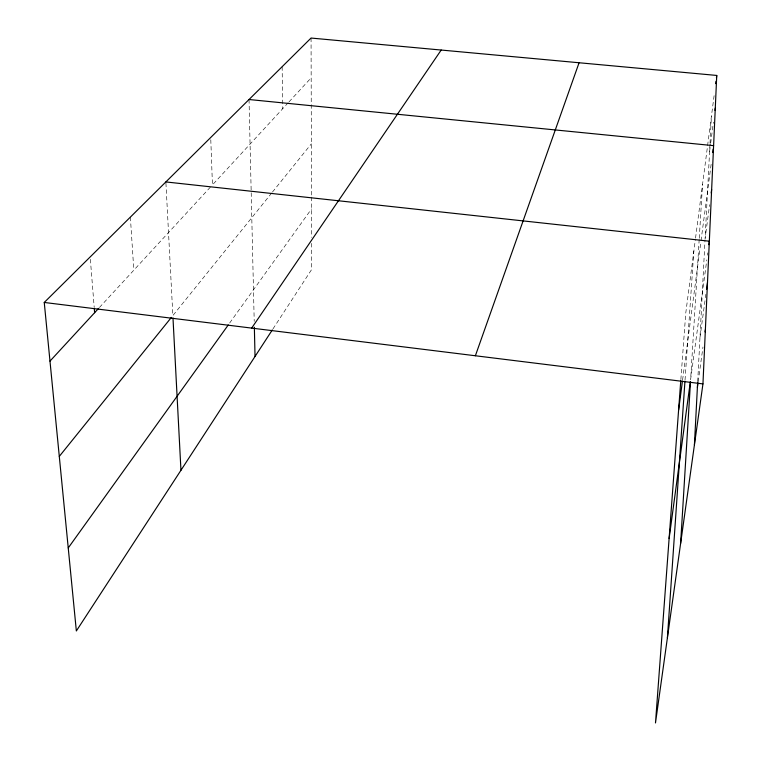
<?xml version="1.0" encoding="UTF-8"?>
<svg xmlns="http://www.w3.org/2000/svg" width="761" height="761" viewBox="0 0 761 761"><rect width="100%" height="100%" fill="white"/><g stroke="black" fill="none" stroke-linecap="round" stroke-linejoin="round"><path stroke-width="0.57" stroke-dasharray="3.81 2.85" d="M697.694 381.67L705.028 239.705M709.956 144.409L705.095 238.535L709.623 204.671M710.013 143.249L711.402 116.395M699.188 239.458L690.636 379.435L706.817 259.853M699.254 238.288L702.555 184.267M685.033 380.053L693.851 251.054M680.857 379.558L685.766 313.037L695.383 239.344M695.535 238.164L707.435 146.825M707.587 145.655L714.455 92.994M709.594 151.42L710.517 144.39M710.669 143.211L713.438 122.121M682.588 379.958L700.871 241.884M701.024 240.714L711.478 161.779M707.445 255.192L707.759 252.861M699.977 337.532L705.247 298.892M705.409 297.722L705.894 294.203M698.189 381.689L702.983 346.978M272.971 328.914L311.706 269.413L311.63 243.311M229.651 323.016L311.534 208.914M271.715 192.99L172.861 315.577L165.869 181.936M272.448 192.076L311.354 143.839M99.425 307.492L210.845 186.645M288.21 102.735L212.443 184.913L210.711 137.494M288.999 101.879L311.173 77.831M90.35 259.282L94.164 306.892M130.369 217.123L133.822 270.184M249.028 99.52L251.178 191.582M251.206 192.771L254.212 321.389M282.15 66.702L282.664 108.747M311.059 38.05L311.496 195.9M311.506 197.08L311.61 237.384"/><path stroke-width="1.14" d="M680.772 380.728L655.487 722.95L702.955 383.896L716.748 75.444L311.059 38.05L44.252 302.459L76.347 630.955L272.324 329.903M694.422 444.852L697.628 382.831M680.61 543.497L690.493 381.765M667.407 637.794L684.948 381.223M715.673 83.634L715.987 81.294M716.443 77.784L716.748 75.444M714.979 110.402L715.283 108.062M678.603 410.093L682.436 381.118M712.696 152.571L713.152 149.118M711.183 192.99L711.649 189.489M669.109 538.522L690.322 381.775M708.862 244.709L709.338 241.208L165.869 181.936M706.531 289.522L707.492 282.493M697.39 387.482L698.027 382.85M705.067 331.929L705.39 329.618M475.378 355.758L579.073 62.754M251.663 328.105L441.19 50.045M68.243 547.93L228.29 324.918M59.291 456.4L171.377 317.413M49.988 361.114L98.626 308.357M249.028 99.52L713.609 145.665M44.252 302.459L702.955 383.896M94.259 308.053L94.63 312.695M172.985 317.946L180.956 470.26M254.355 327.23L255.03 356.462"/></g></svg>
